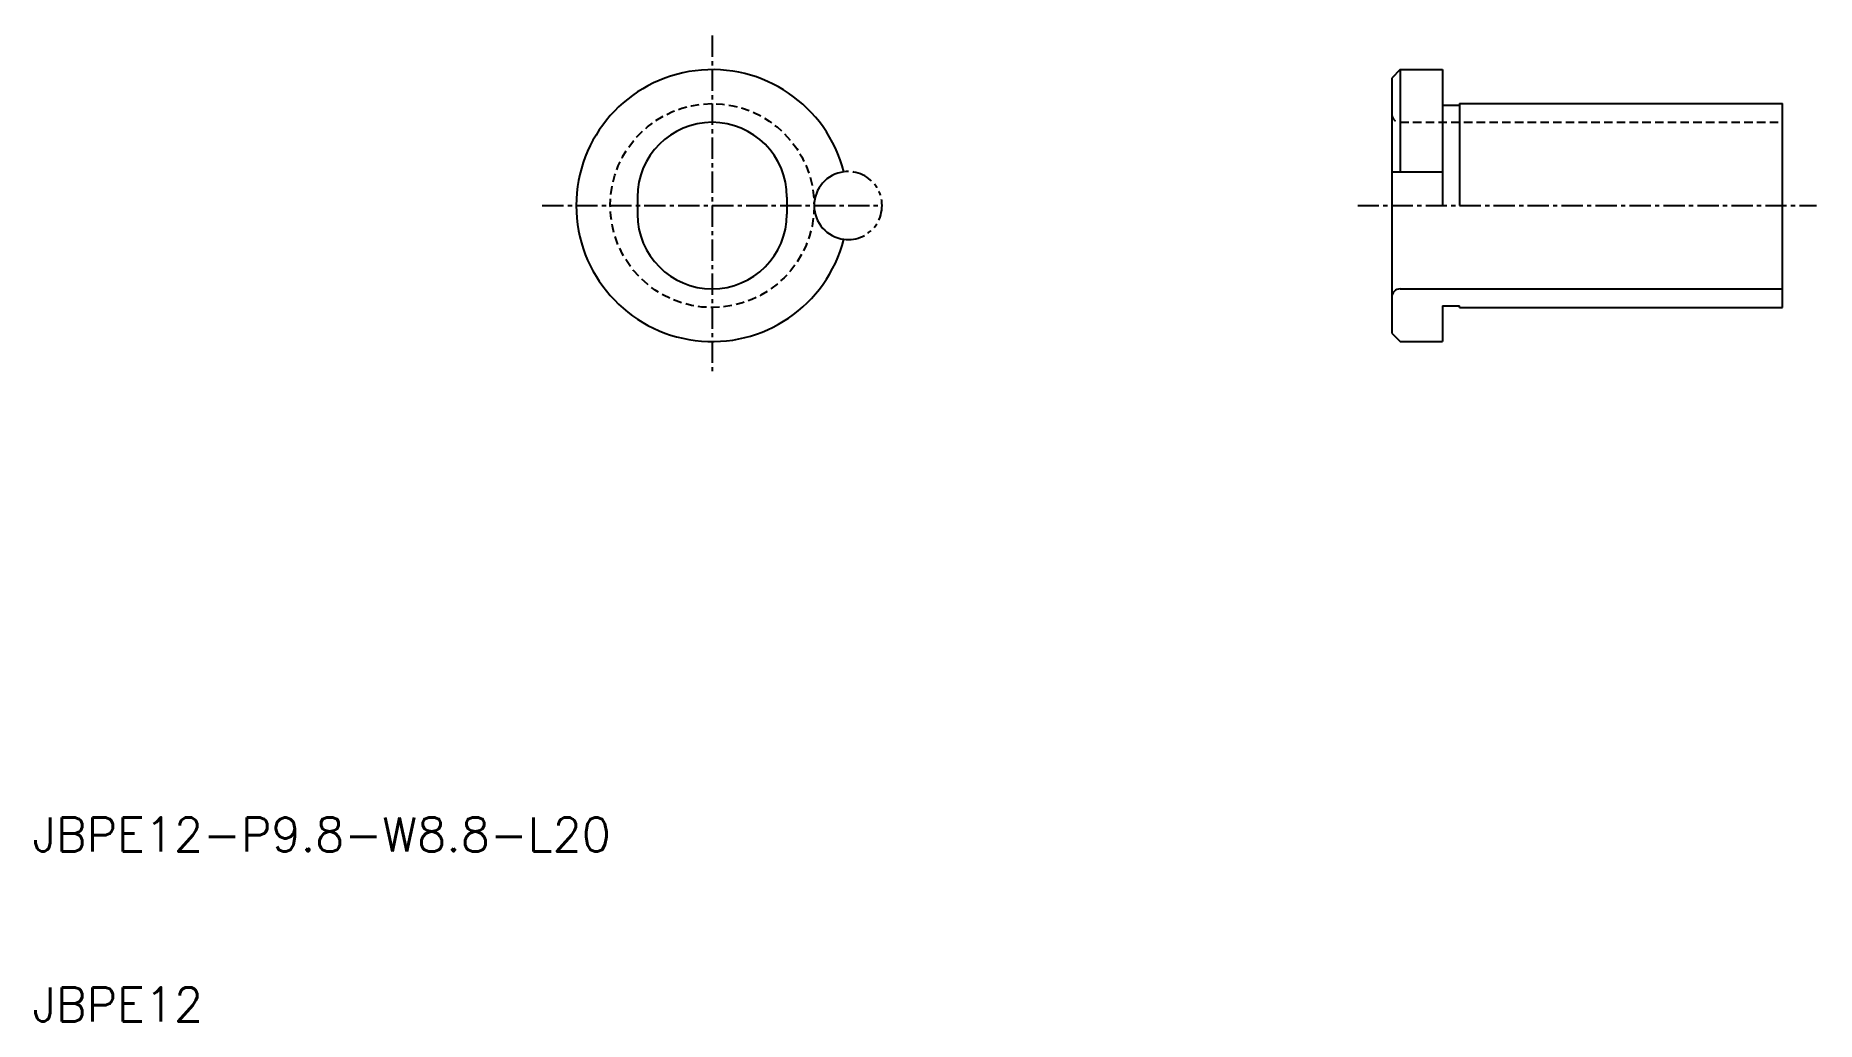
# Model space of a CAD drawing. Extents: x 10 to 115, y 10 to 68.
import ezdxf

# ---------------------------------------------------------------- set-up
doc = ezdxf.new("R2010")
doc.units = 0
for name, pattern in [('CENTER', [2, 1.25, -0.25, 0.25, -0.25]), ('DASHED', [0.75, 0.5, -0.25]), ('PHANTOM', [2.5, 1.25, -0.25, 0.25, -0.25, 0.25, -0.25])]:
    doc.linetypes.add(name, pattern=pattern)
doc.layers.get('0').update_dxf_attribs({"linetype": 'CONTINUOUS'})
doc.layers.add('CENTER', color=1, linetype='CENTER')
doc.styles.get("Standard").update_dxf_attribs({"font": 'txt.shx'})

msp = doc.modelspace()

# ---------------------------------------------------------------- linework, layer by layer
at = {"color": 7, "linetype": 'CONTINUOUS'}
for p, q in [((90.5, 66), (90, 65.5)), ((90, 65.5), (90, 50.5)), ((90.5, 66), (93, 66)), ((90.5, 66), (90.5, 59.98)), ((93, 66), (93, 58)), ((94, 64), (113, 64)), ((94, 64), (94, 58)), ((113, 52), (113, 64)), ((93, 63.9), (94, 63.9)), ((90, 59.98), (93, 59.98)), ((45.6, 58.5), (45.6, 57.5)), ((54.4, 58.5), (54.4, 57.5)), ((90.5, 53.1), (113, 53.1)), ((93, 52.1), (94, 52.1)), ((93, 52.1), (93, 50)), ((94, 52), (94, 52.1)), ((94, 52), (113, 52)), ((90, 50.5), (90.5, 50)), ((90.5, 50), (93, 50))]:
    msp.add_line(p, q, dxfattribs=at)
at = {"color": 3, "linetype": 'DASHED'}
msp.add_line((90.5, 62.9), (113, 62.9), dxfattribs=at)
msp.add_circle((50, 58), 6, dxfattribs=at)
at = {"color": 7, "linetype": 'CONTINUOUS'}
for centre, radius, start, end in [((50, 58), 8, 14.3615, 345.6385), ((50, 58.5), 4.4, 0, 180), ((58, 58), 2, 97.1808, 262.8192), ((50, 57.5), 4.4, 180, 0), ((90.5, 52.6), 0.5, 90, 180)]:
    msp.add_arc(centre, radius, start, end, dxfattribs=at)
at = {"color": 3, "linetype": 'DASHED'}
msp.add_arc((90.5, 63.4), 0.5, 180, 270, dxfattribs=at)
at = {"color": 3, "linetype": 'PHANTOM'}
msp.add_arc((58, 58), 2, 262.8192, 97.1808, dxfattribs=at)
at = {"layer": 'CENTER', "color": 1, "linetype": 'CENTER'}
for p, q in [((50, 68), (50, 48)), ((40, 58), (60, 58)), ((88, 58), (115, 58))]:
    msp.add_line(p, q, dxfattribs=at)

# ---------------------------------------------------------------- texts
at = {"color": 7, "linetype": 'CONTINUOUS'}
for s, p in [('JBPE12-P9.8-W8.8-L20 ', (10, 20)), ('JBPE12', (10, 10))]:
    msp.add_text(s, height=2, dxfattribs=at).set_placement(p)

doc.saveas('drawing.dxf')
